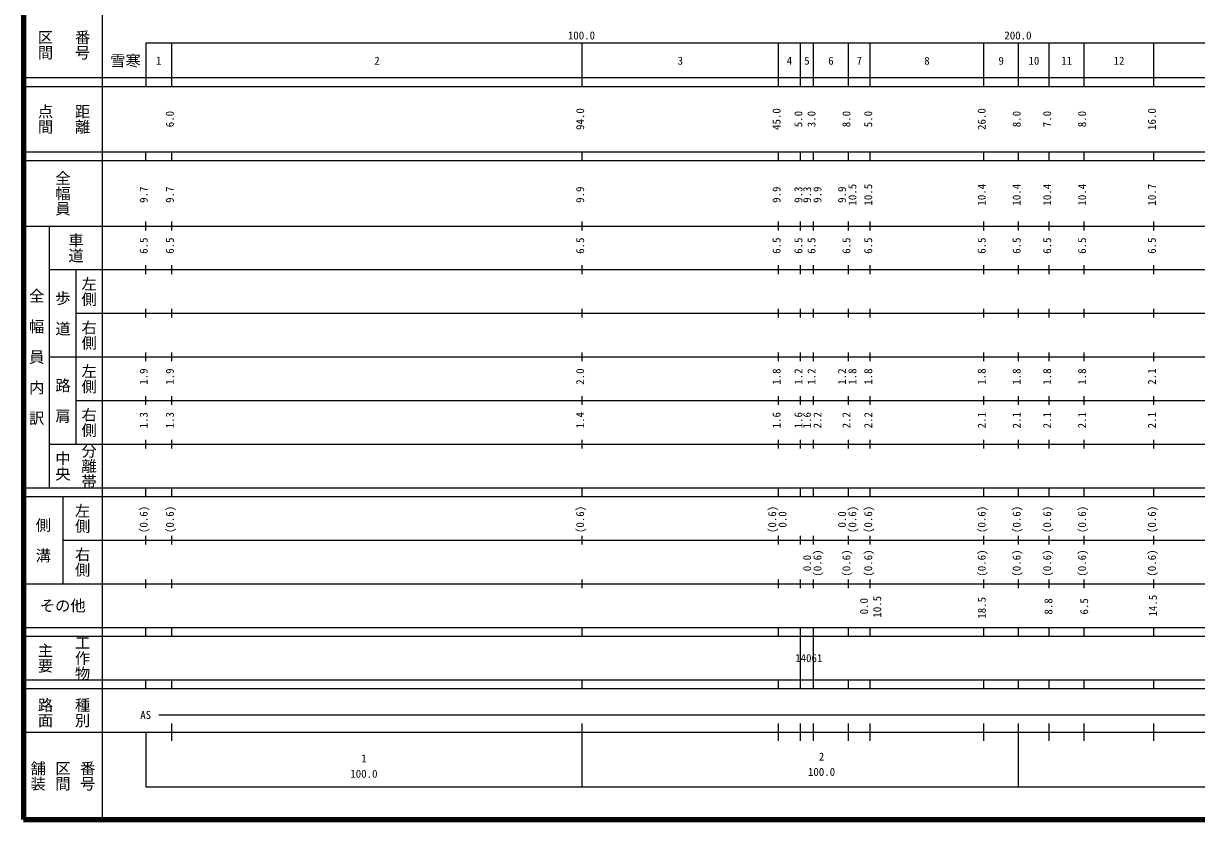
# Model space of a CAD drawing. Units: millimetres on the paper, enlarged 1000 times. Extents: x 40000 to 680000, y 20000 to 380000.
# Drawn here: x 40000 to 308764, y 20000 to 202409 of the extents above; entities that cross this region are included whole.
import ezdxf
from ezdxf.enums import TextEntityAlignment as Align

# ---------------------------------------------------------------- set-up
doc = ezdxf.new("R2010")
doc.units = ezdxf.units.MM
doc.header["$LTSCALE"] = 1000
for name, color, linetype, lineweight in [('M-TTL', 2, 'Continuous', 140), ('M-TTL-BAND', 7, 'Continuous', 25), ('M-TTL-TXT', 7, 'Continuous', 13)]:
    doc.layers.add(name, color=color, linetype=linetype, lineweight=lineweight)
doc.styles.add('@ＭＳ ゴシック', font='')
doc.styles.add('ＭＳ ゴシック', font='')
doc.styles.get('@ＭＳ ゴシック').set_extended_font_data('@MS Gothic')
doc.styles.get('ＭＳ ゴシック').set_extended_font_data('MS Gothic')

msp = doc.modelspace()

# ---------------------------------------------------------------- linework, layer by layer
at = {"layer": 'M-TTL'}
for p, q in [((40000, 380000), (40000, 20000)), ((40000, 20000), (680000, 20000))]:
    msp.add_line(p, q, dxfattribs=at)
at = {"layer": 'M-TTL-BAND'}
for p, q in [((58000, 370000), (58000, 20000)), ((68000, 198000), (579000, 198000)), ((68000, 198000), (68000, 188000)), ((74000, 188000), (74000, 198000)), ((168000, 188000), (168000, 198000)), ((213000, 188000), (213000, 198000)), ((218000, 188000), (218000, 198000)), ((221000, 188000), (221000, 198000)), ((229000, 188000), (229000, 198000)), ((234000, 188000), (234000, 198000)), ((260000, 188000), (260000, 198000)), ((268000, 188000), (268000, 198000)), ((275000, 188000), (275000, 198000)), ((283000, 188000), (283000, 198000)), ((299000, 188000), (299000, 198000)), ((40000, 190000), (579000, 190000)), ((40000, 188000), (579000, 188000)), ((40000, 173000), (579000, 173000)), ((68000, 171000), (68000, 173000)), ((74000, 171000), (74000, 173000)), ((168000, 171000), (168000, 173000)), ((213000, 171000), (213000, 173000)), ((218000, 171000), (218000, 173000)), ((221000, 171000), (221000, 173000)), ((229000, 171000), (229000, 173000)), ((234000, 171000), (234000, 173000)), ((260000, 171000), (260000, 173000)), ((268000, 171000), (268000, 173000)), ((275000, 171000), (275000, 173000)), ((283000, 171000), (283000, 173000)), ((299000, 171000), (299000, 173000)), ((40000, 171000), (579000, 171000)), ((40000, 156000), (579000, 156000)), ((46000, 96000), (46000, 156000)), ((68000, 155000), (68000, 157000)), ((74000, 155000), (74000, 157000)), ((168000, 155000), (168000, 157000)), ((213000, 155000), (213000, 157000)), ((218000, 155000), (218000, 157000)), ((221000, 155000), (221000, 157000)), ((229000, 155000), (229000, 157000)), ((234000, 155000), (234000, 157000)), ((260000, 155000), (260000, 157000)), ((268000, 155000), (268000, 157000)), ((275000, 155000), (275000, 157000)), ((283000, 155000), (283000, 157000)), ((299000, 155000), (299000, 157000)), ((46000, 146000), (579000, 146000)), ((52000, 146000), (52000, 106000)), ((68000, 145000), (68000, 147000)), ((74000, 145000), (74000, 147000)), ((168000, 145000), (168000, 147000)), ((213000, 145000), (213000, 147000)), ((218000, 145000), (218000, 147000)), ((221000, 145000), (221000, 147000)), ((229000, 145000), (229000, 147000)), ((234000, 145000), (234000, 147000)), ((260000, 145000), (260000, 147000)), ((268000, 145000), (268000, 147000)), ((275000, 145000), (275000, 147000)), ((283000, 145000), (283000, 147000)), ((299000, 145000), (299000, 147000)), ((52000, 136000), (579000, 136000)), ((68000, 135000), (68000, 137000)), ((74000, 135000), (74000, 137000)), ((168000, 135000), (168000, 137000)), ((213000, 135000), (213000, 137000)), ((218000, 135000), (218000, 137000)), ((221000, 135000), (221000, 137000)), ((229000, 135000), (229000, 137000)), ((234000, 135000), (234000, 137000)), ((260000, 135000), (260000, 137000)), ((268000, 135000), (268000, 137000)), ((275000, 135000), (275000, 137000)), ((283000, 135000), (283000, 137000)), ((299000, 135000), (299000, 137000)), ((68000, 125000), (68000, 127000)), ((74000, 125000), (74000, 127000)), ((168000, 125000), (168000, 127000)), ((213000, 125000), (213000, 127000)), ((218000, 125000), (218000, 127000)), ((221000, 125000), (221000, 127000)), ((229000, 125000), (229000, 127000)), ((234000, 125000), (234000, 127000)), ((260000, 125000), (260000, 127000)), ((268000, 125000), (268000, 127000)), ((275000, 125000), (275000, 127000)), ((283000, 125000), (283000, 127000)), ((299000, 125000), (299000, 127000)), ((46000, 126000), (579000, 126000)), ((52000, 116000), (579000, 116000)), ((68000, 115000), (68000, 117000)), ((74000, 115000), (74000, 117000)), ((168000, 115000), (168000, 117000)), ((213000, 115000), (213000, 117000)), ((218000, 115000), (218000, 117000)), ((221000, 115000), (221000, 117000)), ((229000, 115000), (229000, 117000)), ((234000, 115000), (234000, 117000)), ((260000, 115000), (260000, 117000)), ((268000, 115000), (268000, 117000)), ((275000, 115000), (275000, 117000)), ((283000, 115000), (283000, 117000)), ((299000, 115000), (299000, 117000)), ((46000, 106000), (579000, 106000)), ((68000, 105000), (68000, 107000)), ((74000, 105000), (74000, 107000)), ((168000, 105000), (168000, 107000)), ((213000, 105000), (213000, 107000)), ((218000, 105000), (218000, 107000)), ((221000, 105000), (221000, 107000)), ((229000, 105000), (229000, 107000)), ((234000, 105000), (234000, 107000)), ((260000, 105000), (260000, 107000)), ((268000, 105000), (268000, 107000)), ((275000, 105000), (275000, 107000)), ((283000, 105000), (283000, 107000)), ((299000, 105000), (299000, 107000)), ((40000, 96000), (579000, 96000)), ((68000, 94000), (68000, 96000)), ((74000, 94000), (74000, 96000)), ((168000, 94000), (168000, 96000)), ((213000, 94000), (213000, 96000)), ((218000, 94000), (218000, 96000)), ((221000, 94000), (221000, 96000)), ((229000, 94000), (229000, 96000)), ((234000, 94000), (234000, 96000)), ((260000, 94000), (260000, 96000)), ((268000, 94000), (268000, 96000)), ((275000, 94000), (275000, 96000)), ((283000, 94000), (283000, 96000)), ((299000, 94000), (299000, 96000)), ((40000, 94000), (579000, 94000)), ((49000, 94000), (49000, 74000)), ((49000, 84000), (579000, 84000)), ((68000, 83000), (68000, 85000)), ((74000, 83000), (74000, 85000)), ((168000, 83000), (168000, 85000)), ((213000, 83000), (213000, 85000)), ((218000, 83000), (218000, 85000)), ((221000, 83000), (221000, 85000)), ((229000, 83000), (229000, 85000)), ((234000, 83000), (234000, 85000)), ((260000, 83000), (260000, 85000)), ((268000, 83000), (268000, 85000)), ((275000, 83000), (275000, 85000)), ((283000, 83000), (283000, 85000)), ((299000, 83000), (299000, 85000)), ((40000, 74000), (579000, 74000)), ((68000, 73000), (68000, 75000)), ((74000, 73000), (74000, 75000)), ((168000, 73000), (168000, 75000)), ((213000, 73000), (213000, 75000)), ((218000, 73000), (218000, 75000)), ((221000, 73000), (221000, 75000)), ((229000, 73000), (229000, 75000)), ((234000, 73000), (234000, 75000)), ((260000, 73000), (260000, 75000)), ((268000, 73000), (268000, 75000)), ((275000, 73000), (275000, 75000)), ((283000, 73000), (283000, 75000)), ((299000, 73000), (299000, 75000)), ((40000, 64000), (579000, 64000)), ((40000, 62000), (579000, 62000)), ((68000, 62000), (68000, 64000)), ((74000, 62000), (74000, 64000)), ((168000, 62000), (168000, 64000)), ((213000, 62000), (213000, 64000)), ((218000, 62000), (218000, 64000)), ((218000, 52000), (218000, 62000)), ((221000, 62000), (221000, 64000)), ((221000, 52000), (221000, 62000)), ((229000, 62000), (229000, 64000)), ((234000, 62000), (234000, 64000)), ((260000, 62000), (260000, 64000)), ((268000, 62000), (268000, 64000)), ((275000, 62000), (275000, 64000)), ((283000, 62000), (283000, 64000)), ((299000, 62000), (299000, 64000)), ((40000, 52000), (579000, 52000)), ((68000, 50000), (68000, 52000)), ((74000, 50000), (74000, 52000)), ((168000, 50000), (168000, 52000)), ((213000, 50000), (213000, 52000)), ((218000, 50000), (218000, 52000)), ((221000, 50000), (221000, 52000)), ((229000, 50000), (229000, 52000)), ((234000, 50000), (234000, 52000)), ((260000, 50000), (260000, 52000)), ((268000, 50000), (268000, 52000)), ((275000, 50000), (275000, 52000)), ((283000, 50000), (283000, 52000)), ((299000, 50000), (299000, 52000)), ((40000, 50000), (579000, 50000)), ((71000, 44000), (565000, 44000)), ((74000, 38000), (74000, 42000)), ((168000, 27500), (168000, 42000)), ((213000, 38000), (213000, 42000)), ((218000, 37997), (218000, 42000)), ((221000, 37997), (221000, 42000)), ((229000, 38000), (229000, 42000)), ((234000, 38000), (234000, 42000)), ((260000, 38000), (260000, 42000)), ((268000, 27500), (268000, 42000)), ((275000, 38000), (275000, 42000)), ((283000, 38000), (283000, 42000)), ((299000, 38000), (299000, 42000)), ((40000, 40000), (579000, 40000)), ((68000, 40000), (68000, 27500)), ((68000, 27500), (579000, 27500))]:
    msp.add_line(p, q, dxfattribs=at)

# ---------------------------------------------------------------- texts
at = {"layer": 'M-TTL-BAND', "style": '@ＭＳ ゴシック'}
for s, p in [('区間', (45000, 197500)), ('番号', (53500, 197500)), ('点間', (45000, 180500)), ('距離', (53500, 180500)), ('全幅員', (49000, 163500)), ('車道', (52000, 151000)), ('左側', (55000, 141000)), ('全\u3000幅\u3000員\u3000内\u3000訳', (43000, 126000)), ('歩\u3000道', (49000, 136000)), ('右側', (55000, 131000)), ('左側', (55000, 121000)), ('路\u3000肩', (49000, 116000)), ('右側', (55000, 111000)), ('分離帯', (55000, 101000)), ('中央', (49000, 101000)), ('左側', (53500, 89000)), ('側\u3000溝', (44500, 84000)), ('右側', (53500, 79000)), ('主要', (45000, 57000)), ('工作物', (53500, 57000)), ('路面', (45000, 44500)), ('種別', (53500, 44500)), ('舗装', (43333, 30000)), ('区間', (49000, 30000)), ('番号', (54667, 30000))]:
    msp.add_text(s, height=2566, rotation=270, dxfattribs=at).set_placement(p, align=Align.MIDDLE_CENTER)
at = {"layer": 'M-TTL-BAND', "style": 'ＭＳ ゴシック'}
for s, p in [('100.0', (167844, 198195)), ('200.0', (267844, 198195)), ('1', (71000, 192405)), ('2', (121000, 192405)), ('3', (190500, 192405)), ('4', (215500, 192405)), ('5', (219500, 192405)), ('6', (225000, 192405)), ('7', (231500, 192405)), ('8', (247000, 192405)), ('9', (264000, 192405)), ('10', (271500, 192405)), ('11', (279000, 192405)), ('12', (291000, 192405)), ('AS', (68000, 42500)), ('2', (222846, 32949)), ('1', (118000, 32523)), ('100.0', (118000, 29033)), ('100.0', (222846, 29459))]:
    msp.add_text(s, height=1833, dxfattribs=at).set_placement(p, align=Align.BOTTOM_CENTER)
for s, p in [('94.0', (169000, 180500)), ('45.0', (214000, 180500)), ('26.0', (261000, 180500)), ('16.0', (300000, 180500)), ('6.0', (75000, 180500)), ('5.0', (219000, 180500)), ('3.0', (222000, 180500)), ('8.0', (230000, 180500)), ('5.0', (235000, 180500)), ('8.0', (269000, 180500)), ('7.0', (276000, 180500)), ('8.0', (284000, 180500)), ('9.7', (69000, 163174)), ('9.7', (75000, 163174)), ('9.9', (169000, 163174)), ('9.9', (214000, 163174)), ('9.3', (219000, 163174)), ('9.3', (221000, 163174)), ('9.9', (223370, 163174)), ('9.9', (229000, 163174)), ('10.5', (231370, 163174)), ('10.5', (235000, 163174)), ('10.4', (261000, 163174)), ('10.4', (269000, 163174)), ('10.4', (276000, 163174)), ('10.4', (284000, 163174)), ('10.7', (300000, 163174)), ('6.5', (69000, 151500)), ('6.5', (75000, 151500)), ('6.5', (169000, 151500)), ('6.5', (214000, 151500)), ('6.5', (219000, 151500)), ('6.5', (222000, 151500)), ('6.5', (230000, 151500)), ('6.5', (235000, 151500)), ('6.5', (261000, 151500)), ('6.5', (269000, 151500)), ('6.5', (276000, 151500)), ('6.5', (284000, 151500)), ('6.5', (300000, 151500)), ('1.9', (69000, 121500)), ('1.9', (75000, 121500)), ('2.0', (169000, 121500)), ('1.8', (214000, 121500)), ('1.2', (219000, 121500)), ('1.2', (222000, 121500)), ('1.2', (229000, 121500)), ('1.8', (231370, 121500)), ('1.8', (235000, 121500)), ('1.8', (261000, 121500)), ('1.8', (269000, 121500)), ('1.8', (276000, 121500)), ('1.8', (284000, 121500)), ('2.1', (300000, 121500)), ('1.3', (69000, 111500)), ('1.3', (75000, 111500)), ('1.4', (169000, 111500)), ('1.6', (214000, 111500)), ('1.6', (219000, 111500)), ('1.6', (221000, 111500)), ('2.2', (223370, 111500)), ('2.2', (230000, 111500)), ('2.2', (235000, 111500)), ('2.1', (261000, 111500)), ('2.1', (269000, 111500)), ('2.1', (276000, 111500)), ('2.1', (284000, 111500)), ('2.1', (300000, 111500)), ('(0.6)', (69000, 88764)), ('(0.6)', (75000, 88764)), ('(0.6)', (169000, 88764)), ('(0.6)', (213000, 88764)), ('(0.6)', (231370, 88764)), ('(0.6)', (235000, 88764)), ('(0.6)', (261000, 88764)), ('(0.6)', (269000, 88764)), ('(0.6)', (276000, 88764)), ('(0.6)', (284000, 88764)), ('(0.6)', (300000, 88764)), ('0.0', (215370, 88764)), ('0.0', (229000, 88764)), ('(0.6)', (223370, 78764)), ('(0.6)', (230000, 78764)), ('(0.6)', (235000, 78764)), ('(0.6)', (261000, 78764)), ('(0.6)', (269000, 78764)), ('(0.6)', (276000, 78764)), ('(0.6)', (284000, 78764)), ('(0.6)', (300000, 78764)), ('0.0', (221000, 78764)), ('0.0', (234044, 68886)), ('10.5', (237060, 68759)), ('18.5', (261023, 68503)), ('8.8', (276293, 68831)), ('6.5', (284473, 68845)), ('14.5', (300232, 69015))]:
    msp.add_text(s, height=1833, rotation=90, dxfattribs=at).set_placement(p, align=Align.BOTTOM_CENTER)
msp.add_text('その他', height=2566, dxfattribs=at).set_placement((49000, 69000), align=Align.MIDDLE_CENTER)
msp.add_text('14061', height=1833, dxfattribs=at).set_placement((216801, 55527), align=Align.BOTTOM_LEFT)
at = {"layer": 'M-TTL-TXT', "style": 'ＭＳ ゴシック'}
msp.add_text('雪寒', height=2566, dxfattribs=at).set_placement((63378, 193849), align=Align.MIDDLE_CENTER)

doc.saveas('drawing.dxf')
